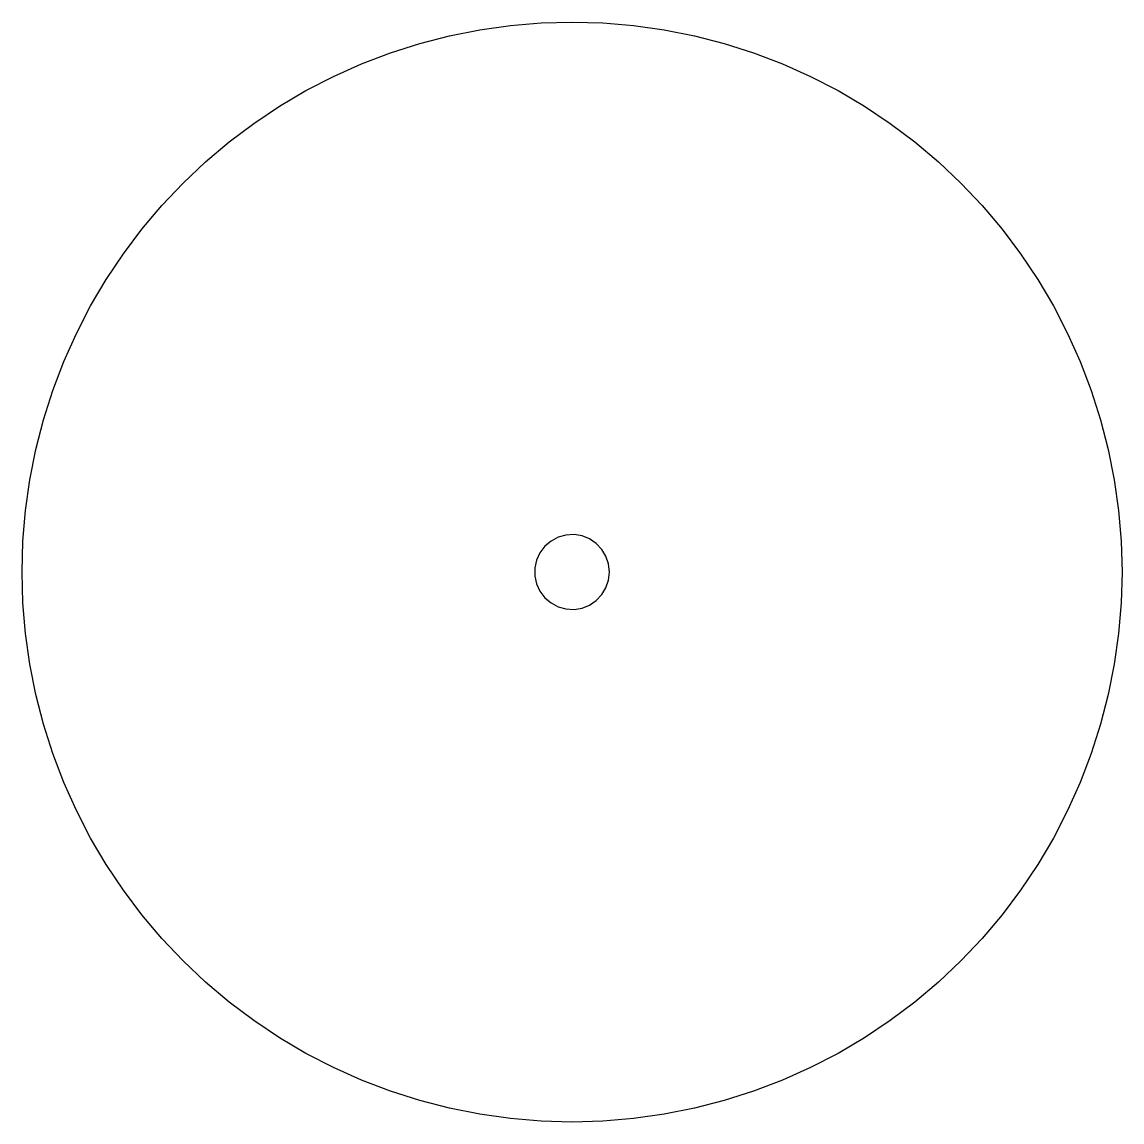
# Model space of a CAD drawing. Header units: millimetres. Extents: x -25 to 25, y -25 to 25.
import ezdxf

# ---------------------------------------------------------------- set-up
doc = ezdxf.new("R2010")
doc.units = ezdxf.units.MM
doc.layers.add('CUT', color=1, linetype='Continuous')

msp = doc.modelspace()

# ---------------------------------------------------------------- linework, layer by layer
at = {"layer": 'CUT'}
for points in [[(24.9607, -1.4018), (24.8428, -2.7991), (24.6468, -4.1877), (24.3732, -5.563), (24.0229, -6.9209), (23.5971, -8.257), (23.097, -9.5671), (22.5242, -10.8471), (21.8806, -12.093), (21.1681, -13.3008), (20.389, -14.4668), (19.5458, -15.5872), (18.6411, -16.6587), (17.6777, -17.6777), (16.6587, -18.6411), (15.5872, -19.5458), (14.4668, -20.389), (13.3008, -21.1681), (12.093, -21.8806), (10.8471, -22.5242), (9.5671, -23.097), (8.257, -23.5971), (6.9209, -24.0229), (5.563, -24.3732), (4.1877, -24.6468), (2.7991, -24.8428), (1.4018, -24.9607), (0, -25), (-1.4018, -24.9607), (-2.7991, -24.8428), (-4.1877, -24.6468), (-5.563, -24.3732), (-6.9209, -24.0229), (-8.257, -23.5971), (-9.5671, -23.097), (-10.8471, -22.5242), (-12.093, -21.8806), (-13.3008, -21.1681), (-14.4668, -20.389), (-15.5872, -19.5458), (-16.6587, -18.6411), (-17.6777, -17.6777), (-18.6411, -16.6587), (-19.5458, -15.5872), (-20.389, -14.4668), (-21.1681, -13.3008), (-21.8806, -12.093), (-22.5242, -10.8471), (-23.097, -9.5671), (-23.5971, -8.257), (-24.0229, -6.9209), (-24.3732, -5.563), (-24.6468, -4.1877), (-24.8428, -2.7991), (-24.9607, -1.4018), (-25, 0), (-24.9607, 1.4018), (-24.8428, 2.7991), (-24.6468, 4.1877), (-24.3732, 5.563), (-24.0229, 6.9209), (-23.5971, 8.257), (-23.097, 9.5671), (-22.5242, 10.8471), (-21.8806, 12.093), (-21.1681, 13.3008), (-20.389, 14.4668), (-19.5458, 15.5872), (-18.6411, 16.6587), (-17.6777, 17.6777), (-16.6587, 18.6411), (-15.5872, 19.5458), (-14.4668, 20.389), (-13.3008, 21.1681), (-12.093, 21.8806), (-10.8471, 22.5242), (-9.5671, 23.097), (-8.257, 23.5971), (-6.9209, 24.0229), (-5.563, 24.3732), (-4.1877, 24.6468), (-2.7991, 24.8428), (-1.4018, 24.9607), (0, 25), (1.4018, 24.9607), (2.7991, 24.8428), (4.1877, 24.6468), (5.563, 24.3732), (6.9209, 24.0229), (8.257, 23.5971), (9.5671, 23.097), (10.8471, 22.5242), (12.093, 21.8806), (13.3008, 21.1681), (14.4668, 20.389), (15.5872, 19.5458), (16.6587, 18.6411), (17.6777, 17.6777), (18.6411, 16.6587), (19.5458, 15.5872), (20.389, 14.4668), (21.1681, 13.3008), (21.8806, 12.093), (22.5242, 10.8471), (23.097, 9.5671), (23.5971, 8.257), (24.0229, 6.9209), (24.3732, 5.563), (24.6468, 4.1877), (24.8428, 2.7991), (24.9607, 1.4018), (25, 0)], [(1.6603, 0.3654), (1.5429, 0.7138), (1.3534, 1.0288), (1.1006, 1.2957), (0.7963, 1.502), (0.4548, 1.638), (0.092, 1.6975), (-0.275, 1.6776), (-0.6292, 1.5793), (-0.954, 1.4071), (-1.2342, 1.1691), (-1.4567, 0.8764), (-1.611, 0.5428), (-1.69, 0.1838), (-1.69, -0.1838), (-1.611, -0.5428), (-1.4567, -0.8764), (-1.2342, -1.1691), (-0.954, -1.4071), (-0.6292, -1.5793), (-0.275, -1.6776), (0.092, -1.6975), (0.4548, -1.638), (0.7963, -1.502), (1.1006, -1.2957), (1.3534, -1.0288), (1.5429, -0.7138), (1.6603, -0.3654), (1.7, 0)]]:
    msp.add_lwpolyline(points, close=True, dxfattribs=at)

doc.saveas('drawing.dxf')
